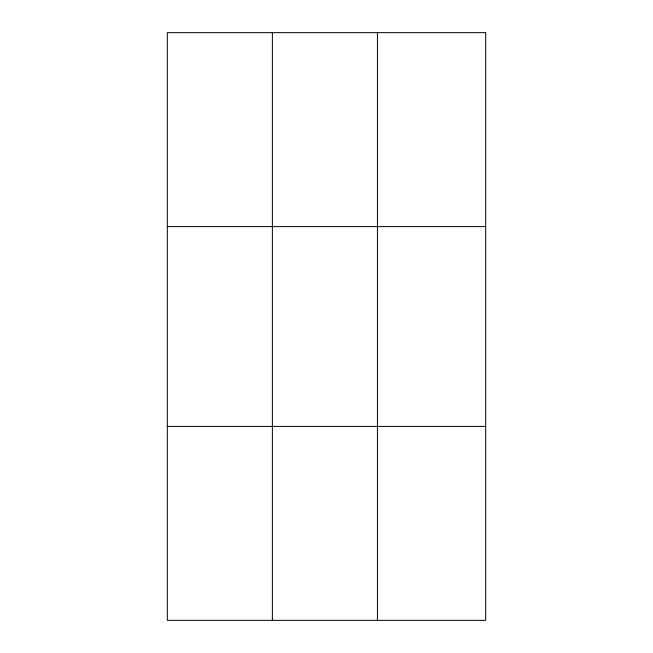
<?xml version="1.0" encoding="UTF-8"?>
<svg xmlns="http://www.w3.org/2000/svg" width="653" height="653" viewBox="0 0 653 653"><rect width="100%" height="100%" fill="white"/><g stroke="black" fill="none" stroke-linecap="round" stroke-linejoin="round"><path stroke-width="0.98" d="M272.374 32.65L272.374 620.35M377.442 32.65L377.442 620.35M167.315 226.591L485.685 226.591M167.315 426.409L485.685 426.409M485.685 32.65L485.685 620.35L167.315 620.35L167.315 32.65L485.685 32.65"/></g></svg>
